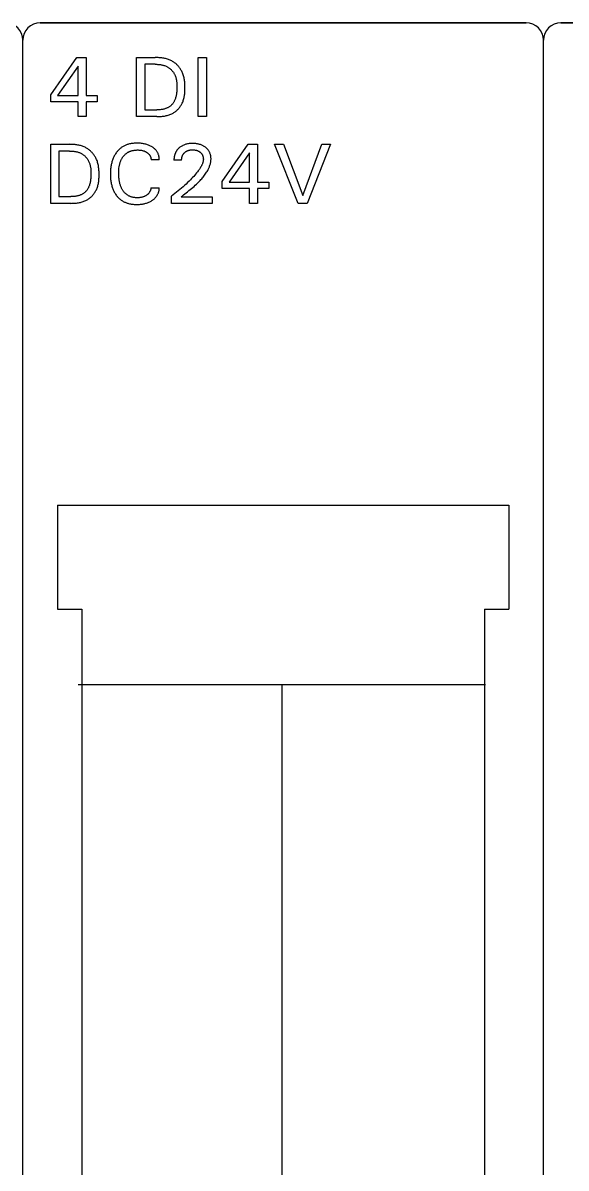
# Model space of a CAD drawing. Extents: x 10 to 952, y 6 to 232.
# Drawn here: x 757.81 to 769.24, y 182.11 to 206.23 of the extents above; entities that cross this region are included whole.
import ezdxf

# ---------------------------------------------------------------- set-up
doc = ezdxf.new("R2010")
doc.units = 0
doc.header["$LTSCALE"] = 5
doc.header["$MEASUREMENT"] = 0
doc.layers.get('0').update_dxf_attribs({"linetype": 'CONTINUOUS'})

msp = doc.modelspace()

# ---------------------------------------------------------------- linework, layer by layer
at = {"color": 7, "linetype": 'Continuous'}
for p, q in [((758.173, 206.229), (768.403, 206.229)), ((768.403, 206.229), (758.173, 206.229)), ((769.134, 206.229), (779.364, 206.229)), ((779.364, 206.229), (769.134, 206.229)), ((757.808, 110.143), (757.808, 205.864)), ((757.808, 145.874), (757.808, 205.864)), ((757.808, 110.143), (757.808, 205.864)), ((757.808, 145.874), (757.808, 205.864)), ((768.768, 110.143), (768.768, 205.864)), ((768.768, 145.874), (768.768, 205.864)), ((768.768, 110.143), (768.768, 205.864)), ((768.768, 145.874), (768.768, 205.864)), ((758.393, 204.717), (758.94, 205.498)), ((758.94, 205.498), (759.137, 205.498)), ((759.137, 205.498), (759.137, 204.703)), ((760.202, 204.256), (760.202, 205.498)), ((760.202, 205.498), (760.595, 205.498)), ((760.615, 205.498), (760.595, 205.498)), ((760.635, 205.498), (760.615, 205.498)), ((760.655, 205.497), (760.635, 205.498)), ((760.675, 205.496), (760.655, 205.497)), ((760.695, 205.494), (760.675, 205.496)), ((760.715, 205.493), (760.695, 205.494)), ((760.734, 205.49), (760.715, 205.493)), ((760.754, 205.487), (760.734, 205.49)), ((761.5, 204.256), (761.5, 205.498)), ((761.5, 205.498), (761.67, 205.498)), ((761.67, 205.498), (761.67, 204.256)), ((758.97, 205.321), (758.538, 204.703)), ((758.97, 204.703), (758.97, 205.321)), ((760.372, 205.358), (760.372, 204.397)), ((760.595, 205.358), (760.372, 205.358)), ((760.595, 205.358), (760.61, 205.357)), ((760.61, 205.357), (760.626, 205.357)), ((760.626, 205.357), (760.641, 205.356)), ((760.641, 205.356), (760.657, 205.355)), ((760.657, 205.355), (760.672, 205.354)), ((760.672, 205.354), (760.687, 205.352)), ((760.687, 205.352), (760.703, 205.35)), ((760.703, 205.35), (760.718, 205.348)), ((760.718, 205.348), (760.733, 205.345)), ((760.733, 205.345), (760.748, 205.342)), ((760.748, 205.342), (760.763, 205.338)), ((760.774, 205.484), (760.754, 205.487)), ((760.763, 205.338), (760.778, 205.334)), ((760.793, 205.48), (760.774, 205.484)), ((760.778, 205.334), (760.792, 205.329)), ((760.792, 205.329), (760.807, 205.324)), ((760.813, 205.476), (760.793, 205.48)), ((760.807, 205.324), (760.821, 205.318)), ((760.832, 205.471), (760.813, 205.476)), ((760.821, 205.318), (760.835, 205.312)), ((760.851, 205.465), (760.832, 205.471)), ((760.835, 205.312), (760.848, 205.305)), ((760.848, 205.305), (760.859, 205.299)), ((760.87, 205.459), (760.851, 205.465)), ((760.859, 205.299), (760.869, 205.292)), ((760.869, 205.292), (760.879, 205.285)), ((760.889, 205.452), (760.87, 205.459)), ((760.879, 205.285), (760.889, 205.278)), ((760.907, 205.445), (760.889, 205.452)), ((760.889, 205.278), (760.899, 205.271)), ((760.899, 205.271), (760.909, 205.263)), ((760.925, 205.436), (760.907, 205.445)), ((760.909, 205.263), (760.918, 205.254)), ((760.918, 205.254), (760.927, 205.246)), ((760.943, 205.427), (760.925, 205.436)), ((760.957, 205.419), (760.943, 205.427)), ((760.971, 205.41), (760.957, 205.419)), ((760.985, 205.401), (760.971, 205.41)), ((760.999, 205.391), (760.985, 205.401)), ((761.012, 205.381), (760.999, 205.391)), ((761.025, 205.371), (761.012, 205.381)), ((761.038, 205.36), (761.025, 205.371)), ((761.051, 205.348), (761.038, 205.36)), ((761.062, 205.336), (761.051, 205.348)), ((761.074, 205.324), (761.062, 205.336)), ((761.085, 205.311), (761.074, 205.324)), ((761.096, 205.298), (761.085, 205.311)), ((761.106, 205.285), (761.096, 205.298)), ((761.116, 205.271), (761.106, 205.285)), ((761.126, 205.257), (761.116, 205.271)), ((761.135, 205.243), (761.126, 205.257)), ((760.927, 205.246), (760.936, 205.237)), ((760.936, 205.237), (760.944, 205.228)), ((760.944, 205.228), (760.952, 205.219)), ((760.952, 205.219), (760.96, 205.209)), ((760.96, 205.209), (760.968, 205.199)), ((760.968, 205.199), (760.975, 205.189)), ((760.975, 205.189), (760.982, 205.179)), ((760.982, 205.179), (760.988, 205.168)), ((760.988, 205.168), (760.994, 205.157)), ((760.994, 205.157), (761, 205.147)), ((761, 205.147), (761.007, 205.132)), ((761.007, 205.132), (761.013, 205.118)), ((761.013, 205.118), (761.019, 205.103)), ((761.019, 205.103), (761.024, 205.088)), ((761.024, 205.088), (761.028, 205.073)), ((761.028, 205.073), (761.032, 205.058)), ((761.032, 205.058), (761.036, 205.042)), ((761.036, 205.042), (761.039, 205.026)), ((761.039, 205.026), (761.042, 205.011)), ((761.042, 205.011), (761.044, 204.995)), ((761.143, 205.229), (761.135, 205.243)), ((761.151, 205.214), (761.143, 205.229)), ((761.16, 205.195), (761.151, 205.214)), ((761.169, 205.176), (761.16, 205.195)), ((761.177, 205.156), (761.169, 205.176)), ((761.184, 205.136), (761.177, 205.156)), ((761.19, 205.116), (761.184, 205.136)), ((761.195, 205.095), (761.19, 205.116)), ((761.2, 205.074), (761.195, 205.095)), ((761.205, 205.054), (761.2, 205.074)), ((761.208, 205.032), (761.205, 205.054)), ((761.211, 205.011), (761.208, 205.032)), ((761.214, 204.99), (761.211, 205.011)), ((761.046, 204.779), (761.043, 204.759)), ((761.044, 204.995), (761.046, 204.979)), ((761.046, 204.979), (761.047, 204.963)), ((761.047, 204.8), (761.046, 204.779)), ((761.047, 204.963), (761.048, 204.947)), ((761.049, 204.82), (761.047, 204.8)), ((761.048, 204.947), (761.049, 204.931)), ((761.049, 204.931), (761.05, 204.915)), ((761.05, 204.841), (761.049, 204.82)), ((761.05, 204.915), (761.05, 204.899)), ((761.05, 204.899), (761.05, 204.883)), ((761.05, 204.883), (761.05, 204.862)), ((761.05, 204.862), (761.05, 204.841)), ((761.216, 204.968), (761.214, 204.99)), ((761.218, 204.946), (761.216, 204.968)), ((761.216, 204.756), (761.218, 204.777)), ((761.219, 204.925), (761.218, 204.946)), ((761.218, 204.777), (761.219, 204.797)), ((761.22, 204.903), (761.219, 204.925)), ((761.219, 204.797), (761.22, 204.818)), ((761.22, 204.881), (761.22, 204.903)), ((761.22, 204.859), (761.22, 204.881)), ((761.22, 204.839), (761.22, 204.859)), ((761.22, 204.818), (761.22, 204.839)), ((758.393, 204.567), (758.393, 204.717)), ((758.97, 204.567), (758.393, 204.567)), ((758.538, 204.703), (758.97, 204.703)), ((758.97, 204.256), (758.97, 204.567)), ((759.137, 204.703), (759.372, 204.703)), ((759.137, 204.567), (759.137, 204.256)), ((759.372, 204.567), (759.137, 204.567)), ((759.372, 204.703), (759.372, 204.567)), ((760.961, 204.529), (760.954, 204.52)), ((760.969, 204.54), (760.961, 204.529)), ((760.976, 204.55), (760.969, 204.54)), ((760.983, 204.561), (760.976, 204.55)), ((760.989, 204.573), (760.983, 204.561)), ((760.995, 204.584), (760.989, 204.573)), ((761.001, 204.596), (760.995, 204.584)), ((761.006, 204.608), (761.001, 204.596)), ((761.011, 204.62), (761.006, 204.608)), ((761.017, 204.636), (761.011, 204.62)), ((761.022, 204.653), (761.017, 204.636)), ((761.027, 204.67), (761.022, 204.653)), ((761.031, 204.687), (761.027, 204.67)), ((761.035, 204.704), (761.031, 204.687)), ((761.038, 204.721), (761.035, 204.704)), ((761.041, 204.738), (761.038, 204.721)), ((761.043, 204.759), (761.041, 204.738)), ((761.155, 204.524), (761.163, 204.542)), ((761.163, 204.542), (761.172, 204.561)), ((761.172, 204.561), (761.179, 204.579)), ((761.179, 204.579), (761.185, 204.598)), ((761.185, 204.598), (761.191, 204.617)), ((761.191, 204.617), (761.197, 204.637)), ((761.197, 204.637), (761.201, 204.656)), ((761.201, 204.656), (761.205, 204.676)), ((761.205, 204.676), (761.209, 204.696)), ((761.209, 204.696), (761.212, 204.716)), ((761.212, 204.716), (761.214, 204.736)), ((761.214, 204.736), (761.216, 204.756)), ((760.372, 204.397), (760.63, 204.397)), ((760.647, 204.397), (760.63, 204.397)), ((760.665, 204.398), (760.647, 204.397)), ((760.682, 204.399), (760.665, 204.398)), ((760.7, 204.4), (760.682, 204.399)), ((760.717, 204.402), (760.7, 204.4)), ((760.735, 204.405), (760.717, 204.402)), ((760.752, 204.408), (760.735, 204.405)), ((760.769, 204.412), (760.752, 204.408)), ((760.782, 204.415), (760.769, 204.412)), ((760.795, 204.419), (760.782, 204.415)), ((760.807, 204.423), (760.795, 204.419)), ((760.82, 204.427), (760.807, 204.423)), ((760.832, 204.432), (760.82, 204.427)), ((760.844, 204.437), (760.832, 204.432)), ((760.856, 204.443), (760.844, 204.437)), ((760.846, 204.28), (760.866, 204.286)), ((760.868, 204.449), (760.856, 204.443)), ((760.866, 204.286), (760.885, 204.292)), ((760.88, 204.456), (760.868, 204.449)), ((760.89, 204.462), (760.88, 204.456)), ((760.885, 204.292), (760.903, 204.299)), ((760.9, 204.469), (760.89, 204.462)), ((760.91, 204.477), (760.9, 204.469)), ((760.903, 204.299), (760.922, 204.306)), ((760.919, 204.485), (760.91, 204.477)), ((760.928, 204.493), (760.919, 204.485)), ((760.922, 204.306), (760.94, 204.314)), ((760.937, 204.501), (760.928, 204.493)), ((760.946, 204.51), (760.937, 204.501)), ((760.94, 204.314), (760.957, 204.323)), ((760.954, 204.52), (760.946, 204.51)), ((760.957, 204.323), (760.972, 204.331)), ((760.972, 204.331), (760.986, 204.34)), ((760.986, 204.34), (761, 204.349)), ((761, 204.349), (761.014, 204.359)), ((761.014, 204.359), (761.027, 204.37)), ((761.027, 204.37), (761.04, 204.38)), ((761.04, 204.38), (761.053, 204.392)), ((761.053, 204.392), (761.065, 204.403)), ((761.065, 204.403), (761.077, 204.415)), ((761.077, 204.415), (761.088, 204.428)), ((761.088, 204.428), (761.099, 204.441)), ((761.099, 204.441), (761.11, 204.454)), ((761.11, 204.454), (761.12, 204.467)), ((761.12, 204.467), (761.129, 204.481)), ((761.129, 204.481), (761.138, 204.495)), ((761.138, 204.495), (761.147, 204.51)), ((761.147, 204.51), (761.155, 204.524)), ((759.137, 204.256), (758.97, 204.256)), ((760.629, 204.256), (760.202, 204.256)), ((760.629, 204.256), (760.648, 204.256)), ((760.648, 204.256), (760.668, 204.257)), ((760.668, 204.257), (760.688, 204.258)), ((760.688, 204.258), (760.708, 204.259)), ((760.708, 204.259), (760.728, 204.26)), ((760.728, 204.26), (760.748, 204.262)), ((760.748, 204.262), (760.768, 204.265)), ((760.768, 204.265), (760.788, 204.268)), ((760.788, 204.268), (760.808, 204.272)), ((760.808, 204.272), (760.827, 204.276)), ((760.827, 204.276), (760.846, 204.28)), ((761.67, 204.256), (761.5, 204.256)), ((758.393, 202.429), (758.393, 203.672)), ((758.393, 203.672), (758.786, 203.672)), ((758.806, 203.671), (758.786, 203.672)), ((758.826, 203.671), (758.806, 203.671)), ((758.846, 203.67), (758.826, 203.671)), ((758.866, 203.669), (758.846, 203.67)), ((758.885, 203.668), (758.866, 203.669)), ((758.905, 203.666), (758.885, 203.668)), ((758.925, 203.663), (758.905, 203.666)), ((758.945, 203.661), (758.925, 203.663)), ((758.965, 203.657), (758.945, 203.661)), ((758.984, 203.653), (758.965, 203.657)), ((759.004, 203.649), (758.984, 203.653)), ((759.023, 203.644), (759.004, 203.649)), ((759.042, 203.639), (759.023, 203.644)), ((759.061, 203.632), (759.042, 203.639)), ((759.079, 203.625), (759.061, 203.632)), ((759.098, 203.618), (759.079, 203.625)), ((759.116, 203.61), (759.098, 203.618)), ((759.133, 203.601), (759.116, 203.61)), ((759.148, 203.592), (759.133, 203.601)), ((759.162, 203.584), (759.148, 203.592)), ((759.176, 203.574), (759.162, 203.584)), ((759.19, 203.565), (759.176, 203.574)), ((759.203, 203.555), (759.19, 203.565)), ((759.832, 203.562), (759.821, 203.551)), ((759.843, 203.573), (759.832, 203.562)), ((759.855, 203.583), (759.843, 203.573)), ((759.867, 203.593), (759.855, 203.583)), ((759.879, 203.602), (759.867, 203.593)), ((759.892, 203.611), (759.879, 203.602)), ((759.905, 203.619), (759.892, 203.611)), ((759.918, 203.627), (759.905, 203.619)), ((759.932, 203.635), (759.918, 203.627)), ((759.946, 203.642), (759.932, 203.635)), ((759.96, 203.649), (759.946, 203.642)), ((759.974, 203.655), (759.96, 203.649)), ((759.989, 203.661), (759.974, 203.655)), ((760.004, 203.666), (759.989, 203.661)), ((760.019, 203.671), (760.004, 203.666)), ((760.034, 203.675), (760.019, 203.671)), ((760.052, 203.68), (760.034, 203.675)), ((760.071, 203.684), (760.052, 203.68)), ((760.09, 203.687), (760.071, 203.684)), ((760.109, 203.69), (760.09, 203.687)), ((760.128, 203.692), (760.109, 203.69)), ((760.147, 203.694), (760.128, 203.692)), ((760.167, 203.695), (760.147, 203.694)), ((760.186, 203.696), (760.167, 203.695)), ((760.205, 203.696), (760.186, 203.696)), ((760.226, 203.696), (760.205, 203.696)), ((760.246, 203.695), (760.226, 203.696)), ((760.266, 203.694), (760.246, 203.695)), ((760.287, 203.693), (760.266, 203.694)), ((760.307, 203.69), (760.287, 203.693)), ((760.327, 203.688), (760.307, 203.69)), ((760.345, 203.685), (760.327, 203.688)), ((760.363, 203.681), (760.345, 203.685)), ((760.381, 203.677), (760.363, 203.681)), ((760.399, 203.672), (760.381, 203.677)), ((760.417, 203.667), (760.399, 203.672)), ((760.434, 203.661), (760.417, 203.667)), ((760.45, 203.656), (760.434, 203.661)), ((760.466, 203.649), (760.45, 203.656)), ((760.482, 203.642), (760.466, 203.649)), ((760.497, 203.635), (760.482, 203.642)), ((760.512, 203.627), (760.497, 203.635)), ((760.527, 203.618), (760.512, 203.627)), ((760.538, 203.61), (760.527, 203.618)), ((760.55, 203.602), (760.538, 203.61)), ((760.561, 203.594), (760.55, 203.602)), ((760.572, 203.585), (760.561, 203.594)), ((760.583, 203.576), (760.572, 203.585)), ((760.593, 203.566), (760.583, 203.576)), ((760.603, 203.556), (760.593, 203.566)), ((761.063, 203.562), (761.059, 203.558)), ((761.067, 203.567), (761.063, 203.562)), ((761.07, 203.571), (761.067, 203.567)), ((761.075, 203.576), (761.07, 203.571)), ((761.079, 203.58), (761.075, 203.576)), ((761.083, 203.584), (761.079, 203.58)), ((761.087, 203.588), (761.083, 203.584)), ((761.092, 203.592), (761.087, 203.588)), ((761.096, 203.596), (761.092, 203.592)), ((761.101, 203.6), (761.096, 203.596)), ((761.113, 203.61), (761.101, 203.6)), ((761.125, 203.619), (761.113, 203.61)), ((761.138, 203.628), (761.125, 203.619)), ((761.151, 203.636), (761.138, 203.628)), ((761.165, 203.643), (761.151, 203.636)), ((761.178, 203.65), (761.165, 203.643)), ((761.193, 203.657), (761.178, 203.65)), ((761.208, 203.663), (761.193, 203.657)), ((761.224, 203.668), (761.208, 203.663)), ((761.239, 203.673), (761.224, 203.668)), ((761.255, 203.677), (761.239, 203.673)), ((761.271, 203.68), (761.255, 203.677)), ((761.288, 203.683), (761.271, 203.68)), ((761.306, 203.686), (761.288, 203.683)), ((761.324, 203.688), (761.306, 203.686)), ((761.342, 203.689), (761.324, 203.688)), ((761.36, 203.69), (761.342, 203.689)), ((761.378, 203.69), (761.36, 203.69)), ((761.395, 203.69), (761.378, 203.69)), ((761.413, 203.689), (761.395, 203.69)), ((761.43, 203.688), (761.413, 203.689)), ((761.448, 203.686), (761.43, 203.688)), ((761.465, 203.684), (761.448, 203.686)), ((761.482, 203.681), (761.465, 203.684)), ((761.498, 203.678), (761.482, 203.681)), ((761.513, 203.675), (761.498, 203.678)), ((761.529, 203.671), (761.513, 203.675)), ((761.544, 203.666), (761.529, 203.671)), ((761.558, 203.661), (761.544, 203.666)), ((761.573, 203.655), (761.558, 203.661)), ((761.587, 203.649), (761.573, 203.655)), ((761.6, 203.642), (761.587, 203.649)), ((761.613, 203.635), (761.6, 203.642)), ((761.626, 203.628), (761.613, 203.635)), ((761.638, 203.62), (761.626, 203.628)), ((761.65, 203.611), (761.638, 203.62)), ((761.661, 203.603), (761.65, 203.611)), ((761.671, 203.594), (761.661, 203.603)), ((761.681, 203.585), (761.671, 203.594)), ((761.69, 203.575), (761.681, 203.585)), ((761.699, 203.565), (761.69, 203.575)), ((761.708, 203.555), (761.699, 203.565)), ((762.003, 202.89), (762.551, 203.672)), ((762.551, 203.672), (762.747, 203.672)), ((762.747, 203.672), (762.747, 202.876)), ((763.6, 202.429), (763.107, 203.672)), ((763.107, 203.672), (763.291, 203.672)), ((763.291, 203.672), (763.698, 202.592)), ((763.698, 202.592), (764.099, 203.672)), ((764.283, 203.672), (763.79, 202.429)), ((764.099, 203.672), (764.283, 203.672)), ((758.563, 203.531), (758.563, 202.57)), ((758.786, 203.531), (758.563, 203.531)), ((758.786, 203.531), (758.801, 203.531)), ((758.801, 203.531), (758.817, 203.53)), ((758.817, 203.53), (758.832, 203.53)), ((758.832, 203.53), (758.847, 203.529)), ((758.847, 203.529), (758.863, 203.527)), ((758.863, 203.527), (758.878, 203.526)), ((758.878, 203.526), (758.893, 203.524)), ((758.893, 203.524), (758.909, 203.521)), ((758.909, 203.521), (758.924, 203.519)), ((758.924, 203.519), (758.939, 203.515)), ((758.939, 203.515), (758.954, 203.512)), ((758.954, 203.512), (758.969, 203.507)), ((758.969, 203.507), (758.983, 203.503)), ((758.983, 203.503), (758.997, 203.497)), ((758.997, 203.497), (759.012, 203.491)), ((759.012, 203.491), (759.025, 203.485)), ((759.025, 203.485), (759.039, 203.478)), ((759.039, 203.478), (759.05, 203.472)), ((759.05, 203.472), (759.06, 203.465)), ((759.06, 203.465), (759.07, 203.459)), ((759.07, 203.459), (759.08, 203.451)), ((759.08, 203.451), (759.09, 203.444)), ((759.09, 203.444), (759.1, 203.436)), ((759.1, 203.436), (759.109, 203.428)), ((759.109, 203.428), (759.118, 203.419)), ((759.118, 203.419), (759.127, 203.41)), ((759.127, 203.41), (759.135, 203.401)), ((759.135, 203.401), (759.143, 203.392)), ((759.143, 203.392), (759.151, 203.382)), ((759.151, 203.382), (759.158, 203.372)), ((759.158, 203.372), (759.166, 203.362)), ((759.166, 203.362), (759.172, 203.352)), ((759.172, 203.352), (759.179, 203.341)), ((759.179, 203.341), (759.185, 203.331)), ((759.185, 203.331), (759.191, 203.32)), ((759.191, 203.32), (759.198, 203.306)), ((759.216, 203.544), (759.203, 203.555)), ((759.229, 203.533), (759.216, 203.544)), ((759.241, 203.521), (759.229, 203.533)), ((759.253, 203.509), (759.241, 203.521)), ((759.265, 203.497), (759.253, 203.509)), ((759.276, 203.485), (759.265, 203.497)), ((759.287, 203.472), (759.276, 203.485)), ((759.297, 203.458), (759.287, 203.472)), ((759.307, 203.445), (759.297, 203.458)), ((759.316, 203.431), (759.307, 203.445)), ((759.325, 203.417), (759.316, 203.431)), ((759.334, 203.402), (759.325, 203.417)), ((759.342, 203.388), (759.334, 203.402)), ((759.351, 203.368), (759.342, 203.388)), ((759.36, 203.349), (759.351, 203.368)), ((759.368, 203.329), (759.36, 203.349)), ((759.375, 203.309), (759.368, 203.329)), ((759.687, 203.321), (759.682, 203.302)), ((759.694, 203.34), (759.687, 203.321)), ((759.7, 203.359), (759.694, 203.34)), ((759.708, 203.377), (759.7, 203.359)), ((759.715, 203.394), (759.708, 203.377)), ((759.723, 203.411), (759.715, 203.394)), ((759.731, 203.427), (759.723, 203.411)), ((759.74, 203.443), (759.731, 203.427)), ((759.749, 203.459), (759.74, 203.443)), ((759.759, 203.474), (759.749, 203.459)), ((759.769, 203.49), (759.759, 203.474)), ((759.78, 203.504), (759.769, 203.49)), ((759.79, 203.517), (759.78, 203.504)), ((759.8, 203.528), (759.79, 203.517)), ((759.81, 203.54), (759.8, 203.528)), ((759.821, 203.551), (759.81, 203.54)), ((759.864, 203.312), (759.868, 203.323)), ((759.868, 203.323), (759.873, 203.334)), ((759.873, 203.334), (759.878, 203.345)), ((759.878, 203.345), (759.883, 203.356)), ((759.883, 203.356), (759.889, 203.366)), ((759.889, 203.366), (759.895, 203.377)), ((759.895, 203.377), (759.901, 203.387)), ((759.901, 203.387), (759.907, 203.397)), ((759.907, 203.397), (759.914, 203.407)), ((759.914, 203.407), (759.92, 203.415)), ((759.92, 203.415), (759.926, 203.423)), ((759.926, 203.423), (759.933, 203.431)), ((759.933, 203.431), (759.94, 203.439)), ((759.94, 203.439), (759.947, 203.447)), ((759.947, 203.447), (759.954, 203.454)), ((759.954, 203.454), (759.962, 203.462)), ((759.962, 203.462), (759.969, 203.469)), ((759.969, 203.469), (759.977, 203.475)), ((759.977, 203.475), (759.986, 203.482)), ((759.986, 203.482), (759.994, 203.488)), ((759.994, 203.488), (760.003, 203.494)), ((760.003, 203.494), (760.011, 203.499)), ((760.011, 203.499), (760.02, 203.505)), ((760.02, 203.505), (760.029, 203.51)), ((760.029, 203.51), (760.039, 203.514)), ((760.039, 203.514), (760.048, 203.519)), ((760.048, 203.519), (760.058, 203.523)), ((760.058, 203.523), (760.067, 203.527)), ((760.067, 203.527), (760.077, 203.53)), ((760.077, 203.53), (760.087, 203.534)), ((760.087, 203.534), (760.097, 203.537)), ((760.097, 203.537), (760.109, 203.54)), ((760.109, 203.54), (760.122, 203.543)), ((760.122, 203.543), (760.134, 203.545)), ((760.134, 203.545), (760.147, 203.547)), ((760.147, 203.547), (760.159, 203.549)), ((760.159, 203.549), (760.172, 203.55)), ((760.172, 203.55), (760.185, 203.552)), ((760.185, 203.552), (760.197, 203.552)), ((760.197, 203.552), (760.21, 203.553)), ((760.21, 203.553), (760.223, 203.553)), ((760.223, 203.553), (760.237, 203.553)), ((760.237, 203.553), (760.252, 203.552)), ((760.252, 203.552), (760.266, 203.551)), ((760.266, 203.551), (760.28, 203.549)), ((760.28, 203.549), (760.294, 203.547)), ((760.294, 203.547), (760.305, 203.546)), ((760.305, 203.546), (760.316, 203.544)), ((760.316, 203.544), (760.327, 203.541)), ((760.327, 203.541), (760.337, 203.538)), ((760.337, 203.538), (760.348, 203.535)), ((760.348, 203.535), (760.358, 203.532)), ((760.358, 203.532), (760.367, 203.528)), ((760.367, 203.528), (760.377, 203.524)), ((760.377, 203.524), (760.386, 203.52)), ((760.386, 203.52), (760.395, 203.515)), ((760.395, 203.515), (760.404, 203.51)), ((760.404, 203.51), (760.413, 203.505)), ((760.413, 203.505), (760.42, 203.501)), ((760.42, 203.501), (760.427, 203.496)), ((760.427, 203.496), (760.434, 203.491)), ((760.434, 203.491), (760.44, 203.486)), ((760.44, 203.486), (760.447, 203.48)), ((760.447, 203.48), (760.453, 203.474)), ((760.453, 203.474), (760.459, 203.468)), ((760.459, 203.468), (760.464, 203.462)), ((760.464, 203.462), (760.469, 203.456)), ((760.469, 203.456), (760.474, 203.45)), ((760.474, 203.45), (760.478, 203.443)), ((760.478, 203.443), (760.482, 203.436)), ((760.482, 203.436), (760.486, 203.429)), ((760.486, 203.429), (760.489, 203.422)), ((760.489, 203.422), (760.492, 203.415)), ((760.492, 203.415), (760.495, 203.408)), ((760.495, 203.408), (760.498, 203.401)), ((760.498, 203.401), (760.5, 203.394)), ((760.5, 203.394), (760.501, 203.386)), ((760.501, 203.386), (760.503, 203.379)), ((760.503, 203.379), (760.504, 203.372)), ((760.504, 203.372), (760.505, 203.365)), ((760.505, 203.365), (760.505, 203.357)), ((760.505, 203.357), (760.506, 203.35)), ((760.506, 203.35), (760.505, 203.342)), ((760.68, 203.342), (760.505, 203.342)), ((760.612, 203.545), (760.603, 203.556)), ((760.62, 203.535), (760.612, 203.545)), ((760.627, 203.524), (760.62, 203.535)), ((760.635, 203.513), (760.627, 203.524)), ((760.641, 203.502), (760.635, 203.513)), ((760.647, 203.49), (760.641, 203.502)), ((760.653, 203.478), (760.647, 203.49)), ((760.658, 203.466), (760.653, 203.478)), ((760.663, 203.454), (760.658, 203.466)), ((760.667, 203.442), (760.663, 203.454)), ((760.67, 203.429), (760.667, 203.442)), ((760.673, 203.417), (760.67, 203.429)), ((760.675, 203.405), (760.673, 203.417)), ((760.677, 203.392), (760.675, 203.405)), ((760.679, 203.38), (760.677, 203.392)), ((760.68, 203.367), (760.679, 203.38)), ((760.68, 203.355), (760.68, 203.367)), ((760.68, 203.342), (760.68, 203.355)), ((760.989, 203.371), (760.988, 203.364)), ((760.988, 203.364), (760.988, 203.357)), ((760.988, 203.357), (760.988, 203.35)), ((760.988, 203.35), (760.988, 203.343)), ((760.988, 203.343), (760.988, 203.336)), ((761.149, 203.336), (760.988, 203.336)), ((760.989, 203.378), (760.989, 203.371)), ((760.991, 203.392), (760.99, 203.385)), ((760.99, 203.385), (760.989, 203.378)), ((760.992, 203.399), (760.991, 203.392)), ((760.993, 203.406), (760.992, 203.399)), ((760.994, 203.413), (760.993, 203.406)), ((760.996, 203.42), (760.994, 203.413)), ((760.997, 203.427), (760.996, 203.42)), ((760.999, 203.434), (760.997, 203.427)), ((761, 203.441), (760.999, 203.434)), ((761.002, 203.447), (761, 203.441)), ((761.004, 203.453), (761.002, 203.447)), ((761.006, 203.459), (761.004, 203.453)), ((761.008, 203.465), (761.006, 203.459)), ((761.01, 203.471), (761.008, 203.465)), ((761.012, 203.477), (761.01, 203.471)), ((761.015, 203.483), (761.012, 203.477)), ((761.017, 203.489), (761.015, 203.483)), ((761.02, 203.495), (761.017, 203.489)), ((761.023, 203.501), (761.02, 203.495)), ((761.025, 203.506), (761.023, 203.501)), ((761.028, 203.512), (761.025, 203.506)), ((761.031, 203.518), (761.028, 203.512)), ((761.035, 203.523), (761.031, 203.518)), ((761.038, 203.529), (761.035, 203.523)), ((761.041, 203.534), (761.038, 203.529)), ((761.045, 203.539), (761.041, 203.534)), ((761.048, 203.544), (761.045, 203.539)), ((761.051, 203.548), (761.048, 203.544)), ((761.055, 203.553), (761.051, 203.548)), ((761.059, 203.558), (761.055, 203.553)), ((761.149, 203.352), (761.15, 203.36)), ((761.149, 203.344), (761.149, 203.352)), ((761.149, 203.336), (761.149, 203.344)), ((761.15, 203.36), (761.151, 203.368)), ((761.151, 203.368), (761.152, 203.376)), ((761.152, 203.376), (761.153, 203.384)), ((761.153, 203.384), (761.154, 203.392)), ((761.154, 203.392), (761.156, 203.399)), ((761.156, 203.399), (761.158, 203.406)), ((761.158, 203.406), (761.159, 203.412)), ((761.159, 203.412), (761.161, 203.418)), ((761.161, 203.418), (761.163, 203.424)), ((761.163, 203.424), (761.166, 203.43)), ((761.166, 203.43), (761.168, 203.436)), ((761.168, 203.436), (761.171, 203.442)), ((761.171, 203.442), (761.174, 203.448)), ((761.174, 203.448), (761.177, 203.453)), ((761.177, 203.453), (761.18, 203.459)), ((761.18, 203.459), (761.184, 203.464)), ((761.184, 203.464), (761.187, 203.469)), ((761.187, 203.469), (761.191, 203.474)), ((761.191, 203.474), (761.195, 203.479)), ((761.195, 203.479), (761.199, 203.484)), ((761.199, 203.484), (761.203, 203.488)), ((761.203, 203.488), (761.207, 203.493)), ((761.207, 203.493), (761.212, 203.497)), ((761.212, 203.497), (761.217, 203.502)), ((761.217, 203.502), (761.223, 203.507)), ((761.223, 203.507), (761.228, 203.511)), ((761.228, 203.511), (761.234, 203.515)), ((761.234, 203.515), (761.24, 203.519)), ((761.24, 203.519), (761.246, 203.523)), ((761.246, 203.523), (761.252, 203.527)), ((761.252, 203.527), (761.258, 203.53)), ((761.258, 203.53), (761.265, 203.533)), ((761.265, 203.533), (761.272, 203.536)), ((761.272, 203.536), (761.278, 203.539)), ((761.278, 203.539), (761.285, 203.542)), ((761.285, 203.542), (761.292, 203.544)), ((761.292, 203.544), (761.299, 203.546)), ((761.299, 203.546), (761.307, 203.548)), ((761.307, 203.548), (761.314, 203.55)), ((761.314, 203.55), (761.322, 203.551)), ((761.322, 203.551), (761.33, 203.553)), ((761.33, 203.553), (761.338, 203.554)), ((761.338, 203.554), (761.346, 203.555)), ((761.346, 203.555), (761.354, 203.555)), ((761.354, 203.555), (761.362, 203.556)), ((761.362, 203.556), (761.37, 203.556)), ((761.37, 203.556), (761.378, 203.556)), ((761.378, 203.556), (761.387, 203.556)), ((761.387, 203.556), (761.396, 203.556)), ((761.396, 203.556), (761.405, 203.555)), ((761.405, 203.555), (761.414, 203.555)), ((761.414, 203.555), (761.423, 203.554)), ((761.423, 203.554), (761.432, 203.552)), ((761.432, 203.552), (761.44, 203.551)), ((761.44, 203.551), (761.447, 203.549)), ((761.447, 203.549), (761.454, 203.548)), ((761.454, 203.548), (761.461, 203.546)), ((761.461, 203.546), (761.468, 203.544)), ((761.468, 203.544), (761.475, 203.542)), ((761.475, 203.542), (761.481, 203.539)), ((761.481, 203.539), (761.488, 203.537)), ((761.488, 203.537), (761.494, 203.534)), ((761.494, 203.534), (761.501, 203.531)), ((761.501, 203.531), (761.506, 203.528)), ((761.506, 203.528), (761.512, 203.525)), ((761.512, 203.525), (761.518, 203.522)), ((761.518, 203.522), (761.524, 203.518)), ((761.524, 203.518), (761.529, 203.514)), ((761.529, 203.514), (761.535, 203.51)), ((761.535, 203.51), (761.54, 203.506)), ((761.54, 203.506), (761.545, 203.502)), ((761.545, 203.502), (761.549, 203.498)), ((761.549, 203.498), (761.554, 203.494)), ((761.554, 203.494), (761.558, 203.489)), ((761.558, 203.489), (761.562, 203.485)), ((761.562, 203.485), (761.566, 203.48)), ((761.566, 203.48), (761.57, 203.475)), ((761.57, 203.475), (761.574, 203.47)), ((761.574, 203.47), (761.577, 203.465)), ((761.577, 203.465), (761.58, 203.46)), ((761.58, 203.46), (761.583, 203.455)), ((761.583, 203.455), (761.586, 203.449)), ((761.586, 203.449), (761.589, 203.444)), ((761.589, 203.444), (761.591, 203.438)), ((761.591, 203.438), (761.594, 203.432)), ((761.594, 203.432), (761.596, 203.426)), ((761.596, 203.426), (761.598, 203.421)), ((761.598, 203.421), (761.599, 203.415)), ((761.599, 203.415), (761.601, 203.408)), ((761.601, 203.408), (761.603, 203.401)), ((761.603, 203.401), (761.604, 203.395)), ((761.605, 203.33), (761.603, 203.318)), ((761.604, 203.395), (761.605, 203.388)), ((761.605, 203.388), (761.606, 203.381)), ((761.606, 203.342), (761.605, 203.33)), ((761.606, 203.381), (761.606, 203.374)), ((761.606, 203.374), (761.607, 203.367)), ((761.607, 203.354), (761.606, 203.342)), ((761.607, 203.367), (761.607, 203.361)), ((761.607, 203.361), (761.607, 203.354)), ((761.715, 203.544), (761.708, 203.555)), ((761.723, 203.533), (761.715, 203.544)), ((761.729, 203.522), (761.723, 203.533)), ((761.736, 203.51), (761.729, 203.522)), ((761.741, 203.498), (761.736, 203.51)), ((761.746, 203.486), (761.741, 203.498)), ((761.751, 203.473), (761.746, 203.486)), ((761.755, 203.461), (761.751, 203.473)), ((761.759, 203.447), (761.755, 203.461)), ((761.762, 203.433), (761.759, 203.447)), ((761.764, 203.418), (761.762, 203.433)), ((761.766, 203.404), (761.764, 203.418)), ((761.764, 203.312), (761.766, 203.328)), ((761.767, 203.39), (761.766, 203.404)), ((761.766, 203.328), (761.767, 203.344)), ((761.768, 203.375), (761.767, 203.39)), ((761.767, 203.344), (761.768, 203.361)), ((761.768, 203.361), (761.768, 203.375)), ((762.58, 203.495), (762.148, 202.876)), ((762.58, 202.876), (762.58, 203.495)), ((759.198, 203.306), (759.204, 203.291)), ((759.204, 203.291), (759.209, 203.276)), ((759.209, 203.276), (759.215, 203.261)), ((759.215, 203.261), (759.219, 203.246)), ((759.219, 203.246), (759.223, 203.231)), ((759.223, 203.231), (759.227, 203.215)), ((759.227, 203.215), (759.23, 203.2)), ((759.23, 203.2), (759.232, 203.184)), ((759.232, 203.184), (759.235, 203.168)), ((759.235, 203.168), (759.237, 203.152)), ((759.237, 203.152), (759.238, 203.136)), ((759.238, 203.136), (759.239, 203.12)), ((759.239, 203.12), (759.24, 203.104)), ((759.24, 203.104), (759.241, 203.088)), ((759.241, 203.088), (759.241, 203.072)), ((759.381, 203.289), (759.375, 203.309)), ((759.386, 203.268), (759.381, 203.289)), ((759.391, 203.248), (759.386, 203.268)), ((759.396, 203.227), (759.391, 203.248)), ((759.399, 203.206), (759.396, 203.227)), ((759.402, 203.184), (759.399, 203.206)), ((759.405, 203.163), (759.402, 203.184)), ((759.407, 203.141), (759.405, 203.163)), ((759.409, 203.12), (759.407, 203.141)), ((759.41, 203.098), (759.409, 203.12)), ((759.411, 203.076), (759.41, 203.098)), ((759.651, 203.09), (759.65, 203.067)), ((759.652, 203.112), (759.651, 203.09)), ((759.653, 203.135), (759.652, 203.112)), ((759.655, 203.157), (759.653, 203.135)), ((759.658, 203.18), (759.655, 203.157)), ((759.661, 203.202), (759.658, 203.18)), ((759.664, 203.224), (759.661, 203.202)), ((759.668, 203.244), (759.664, 203.224)), ((759.672, 203.263), (759.668, 203.244)), ((759.677, 203.283), (759.672, 203.263)), ((759.682, 203.302), (759.677, 203.283)), ((759.824, 203.086), (759.825, 203.108)), ((759.824, 203.065), (759.824, 203.086)), ((759.825, 203.108), (759.826, 203.129)), ((759.826, 203.129), (759.828, 203.151)), ((759.828, 203.151), (759.83, 203.172)), ((759.83, 203.172), (759.834, 203.198)), ((759.834, 203.198), (759.837, 203.213)), ((759.837, 203.213), (759.839, 203.227)), ((759.839, 203.227), (759.843, 203.242)), ((759.843, 203.242), (759.846, 203.256)), ((759.846, 203.256), (759.85, 203.27)), ((759.85, 203.27), (759.854, 203.285)), ((759.854, 203.285), (759.859, 203.299)), ((759.859, 203.299), (759.864, 203.312)), ((761.486, 203.096), (761.466, 203.071)), ((761.498, 203.111), (761.486, 203.096)), ((761.509, 203.126), (761.498, 203.111)), ((761.52, 203.141), (761.509, 203.126)), ((761.53, 203.157), (761.52, 203.141)), ((761.541, 203.172), (761.53, 203.157)), ((761.55, 203.189), (761.541, 203.172)), ((761.56, 203.205), (761.55, 203.189)), ((761.568, 203.222), (761.56, 203.205)), ((761.577, 203.239), (761.568, 203.222)), ((761.582, 203.25), (761.577, 203.239)), ((761.586, 203.261), (761.582, 203.25)), ((761.59, 203.272), (761.586, 203.261)), ((761.594, 203.283), (761.59, 203.272)), ((761.598, 203.295), (761.594, 203.283)), ((761.601, 203.307), (761.598, 203.295)), ((761.603, 203.318), (761.601, 203.307)), ((761.661, 203.061), (761.674, 203.082)), ((761.674, 203.082), (761.686, 203.102)), ((761.686, 203.102), (761.698, 203.124)), ((761.698, 203.124), (761.706, 203.139)), ((761.706, 203.139), (761.713, 203.154)), ((761.713, 203.154), (761.72, 203.169)), ((761.72, 203.169), (761.727, 203.184)), ((761.727, 203.184), (761.733, 203.2)), ((761.733, 203.2), (761.739, 203.215)), ((761.739, 203.215), (761.745, 203.231)), ((761.745, 203.231), (761.75, 203.247)), ((761.75, 203.247), (761.754, 203.263)), ((761.754, 203.263), (761.758, 203.279)), ((761.758, 203.279), (761.761, 203.295)), ((761.761, 203.295), (761.764, 203.312)), ((759.218, 202.843), (759.213, 202.826)), ((759.222, 202.86), (759.218, 202.843)), ((759.225, 202.877), (759.222, 202.86)), ((759.229, 202.894), (759.225, 202.877)), ((759.231, 202.911), (759.229, 202.894)), ((759.234, 202.932), (759.231, 202.911)), ((759.237, 202.952), (759.234, 202.932)), ((759.238, 202.973), (759.237, 202.952)), ((759.24, 202.994), (759.238, 202.973)), ((759.241, 203.014), (759.24, 202.994)), ((759.241, 203.072), (759.241, 203.056)), ((759.241, 203.056), (759.241, 203.035)), ((759.241, 203.035), (759.241, 203.014)), ((759.392, 202.829), (759.396, 202.849)), ((759.396, 202.849), (759.4, 202.869)), ((759.4, 202.869), (759.403, 202.889)), ((759.403, 202.889), (759.405, 202.909)), ((759.405, 202.909), (759.407, 202.93)), ((759.407, 202.93), (759.409, 202.95)), ((759.409, 202.95), (759.41, 202.971)), ((759.41, 202.971), (759.411, 202.991)), ((759.411, 203.054), (759.411, 203.076)), ((759.411, 203.032), (759.411, 203.054)), ((759.411, 203.012), (759.411, 203.032)), ((759.411, 202.991), (759.411, 203.012)), ((759.65, 203.067), (759.65, 203.045)), ((759.65, 203.045), (759.65, 203.022)), ((759.65, 203.022), (759.651, 203)), ((759.651, 203), (759.652, 202.978)), ((759.652, 202.978), (759.653, 202.955)), ((759.653, 202.955), (759.655, 202.933)), ((759.655, 202.933), (759.658, 202.911)), ((759.658, 202.911), (759.661, 202.889)), ((759.661, 202.889), (759.664, 202.867)), ((759.664, 202.867), (759.668, 202.847)), ((759.668, 202.847), (759.672, 202.828)), ((759.824, 203.045), (759.824, 203.065)), ((759.825, 203.026), (759.824, 203.045)), ((759.826, 203.006), (759.825, 203.026)), ((759.827, 202.986), (759.826, 203.006)), ((759.829, 202.967), (759.827, 202.986)), ((759.831, 202.947), (759.829, 202.967)), ((759.833, 202.927), (759.831, 202.947)), ((759.836, 202.91), (759.833, 202.927)), ((759.839, 202.893), (759.836, 202.91)), ((759.842, 202.876), (759.839, 202.893)), ((759.846, 202.859), (759.842, 202.876)), ((759.851, 202.842), (759.846, 202.859)), ((759.856, 202.826), (759.851, 202.842)), ((761.244, 202.836), (761.212, 202.807)), ((761.275, 202.866), (761.244, 202.836)), ((761.305, 202.896), (761.275, 202.866)), ((761.336, 202.926), (761.305, 202.896)), ((761.358, 202.949), (761.336, 202.926)), ((761.381, 202.973), (761.358, 202.949)), ((761.403, 202.997), (761.381, 202.973)), ((761.424, 203.021), (761.403, 202.997)), ((761.445, 203.046), (761.424, 203.021)), ((761.466, 203.071), (761.445, 203.046)), ((761.463, 202.834), (761.489, 202.858)), ((761.489, 202.858), (761.506, 202.875)), ((761.506, 202.875), (761.523, 202.893)), ((761.523, 202.893), (761.54, 202.91)), ((761.54, 202.91), (761.556, 202.928)), ((761.556, 202.928), (761.573, 202.946)), ((761.573, 202.946), (761.588, 202.964)), ((761.588, 202.964), (761.604, 202.983)), ((761.604, 202.983), (761.619, 203.002)), ((761.619, 203.002), (761.633, 203.021)), ((761.633, 203.021), (761.647, 203.041)), ((761.647, 203.041), (761.661, 203.061)), ((762.003, 202.74), (762.003, 202.89)), ((762.148, 202.876), (762.58, 202.876)), ((762.747, 202.876), (762.982, 202.876)), ((762.982, 202.876), (762.982, 202.74)), ((758.998, 202.596), (758.986, 202.592)), ((759.011, 202.6), (758.998, 202.596)), ((759.023, 202.605), (759.011, 202.6)), ((759.035, 202.61), (759.023, 202.605)), ((759.047, 202.616), (759.035, 202.61)), ((759.059, 202.622), (759.047, 202.616)), ((759.07, 202.629), (759.059, 202.622)), ((759.081, 202.636), (759.07, 202.629)), ((759.091, 202.643), (759.081, 202.636)), ((759.101, 202.65), (759.091, 202.643)), ((759.11, 202.658), (759.101, 202.65)), ((759.119, 202.666), (759.11, 202.658)), ((759.128, 202.675), (759.119, 202.666)), ((759.137, 202.684), (759.128, 202.675)), ((759.145, 202.693), (759.137, 202.684)), ((759.152, 202.702), (759.145, 202.693)), ((759.16, 202.713), (759.152, 202.702)), ((759.167, 202.724), (759.16, 202.713)), ((759.174, 202.735), (759.167, 202.724)), ((759.18, 202.746), (759.174, 202.735)), ((759.186, 202.758), (759.18, 202.746)), ((759.192, 202.769), (759.186, 202.758)), ((759.197, 202.781), (759.192, 202.769)), ((759.202, 202.793), (759.197, 202.781)), ((759.208, 202.81), (759.202, 202.793)), ((759.213, 202.826), (759.208, 202.81)), ((759.268, 202.589), (759.279, 202.601)), ((759.279, 202.601), (759.29, 202.614)), ((759.29, 202.614), (759.3, 202.627)), ((759.3, 202.627), (759.311, 202.641)), ((759.311, 202.641), (759.32, 202.654)), ((759.32, 202.654), (759.329, 202.668)), ((759.329, 202.668), (759.338, 202.683)), ((759.338, 202.683), (759.345, 202.697)), ((759.345, 202.697), (759.354, 202.715)), ((759.354, 202.715), (759.362, 202.734)), ((759.362, 202.734), (759.37, 202.752)), ((759.37, 202.752), (759.376, 202.771)), ((759.376, 202.771), (759.382, 202.79)), ((759.382, 202.79), (759.388, 202.81)), ((759.388, 202.81), (759.392, 202.829)), ((759.672, 202.828), (759.677, 202.809)), ((759.677, 202.809), (759.682, 202.79)), ((759.682, 202.79), (759.688, 202.771)), ((759.688, 202.771), (759.694, 202.752)), ((759.694, 202.752), (759.701, 202.733)), ((759.701, 202.733), (759.708, 202.715)), ((759.708, 202.715), (759.715, 202.698)), ((759.715, 202.698), (759.723, 202.682)), ((759.723, 202.682), (759.731, 202.666)), ((759.731, 202.666), (759.74, 202.65)), ((759.74, 202.65), (759.75, 202.634)), ((759.75, 202.634), (759.76, 202.619)), ((759.76, 202.619), (759.77, 202.604)), ((759.77, 202.604), (759.781, 202.59)), ((759.861, 202.809), (759.856, 202.826)), ((759.865, 202.796), (759.861, 202.809)), ((759.87, 202.784), (759.865, 202.796)), ((759.875, 202.771), (759.87, 202.784)), ((759.881, 202.758), (759.875, 202.771)), ((759.887, 202.746), (759.881, 202.758)), ((759.893, 202.734), (759.887, 202.746)), ((759.9, 202.722), (759.893, 202.734)), ((759.907, 202.71), (759.9, 202.722)), ((759.913, 202.7), (759.907, 202.71)), ((759.92, 202.69), (759.913, 202.7)), ((759.927, 202.68), (759.92, 202.69)), ((759.935, 202.671), (759.927, 202.68)), ((759.942, 202.661), (759.935, 202.671)), ((759.95, 202.652), (759.942, 202.661)), ((759.959, 202.644), (759.95, 202.652)), ((759.967, 202.635), (759.959, 202.644)), ((759.976, 202.627), (759.967, 202.635)), ((759.986, 202.619), (759.976, 202.627)), ((759.995, 202.612), (759.986, 202.619)), ((760.004, 202.605), (759.995, 202.612)), ((760.014, 202.599), (760.004, 202.605)), ((760.024, 202.593), (760.014, 202.599)), ((760.405, 202.596), (760.396, 202.59)), ((760.413, 202.601), (760.405, 202.596)), ((760.421, 202.607), (760.413, 202.601)), ((760.428, 202.612), (760.421, 202.607)), ((760.435, 202.619), (760.428, 202.612)), ((760.442, 202.625), (760.435, 202.619)), ((760.449, 202.632), (760.442, 202.625)), ((760.455, 202.639), (760.449, 202.632)), ((760.461, 202.646), (760.455, 202.639)), ((760.466, 202.653), (760.461, 202.646)), ((760.471, 202.661), (760.466, 202.653)), ((760.476, 202.668), (760.471, 202.661)), ((760.481, 202.676), (760.476, 202.668)), ((760.485, 202.685), (760.481, 202.676)), ((760.488, 202.693), (760.485, 202.685)), ((760.492, 202.702), (760.488, 202.693)), ((760.495, 202.711), (760.492, 202.702)), ((760.498, 202.721), (760.495, 202.711)), ((760.501, 202.73), (760.498, 202.721)), ((760.503, 202.739), (760.501, 202.73)), ((760.504, 202.749), (760.503, 202.739)), ((760.505, 202.759), (760.504, 202.749)), ((760.505, 202.759), (760.68, 202.759)), ((760.631, 202.591), (760.637, 202.603)), ((760.637, 202.603), (760.644, 202.614)), ((760.644, 202.614), (760.65, 202.626)), ((760.65, 202.626), (760.655, 202.638)), ((760.655, 202.638), (760.66, 202.65)), ((760.66, 202.65), (760.664, 202.662)), ((760.664, 202.662), (760.668, 202.674)), ((760.668, 202.674), (760.671, 202.686)), ((760.671, 202.686), (760.674, 202.698)), ((760.674, 202.698), (760.676, 202.71)), ((760.676, 202.71), (760.677, 202.722)), ((760.677, 202.722), (760.679, 202.734)), ((760.679, 202.734), (760.68, 202.746)), ((760.68, 202.746), (760.68, 202.759)), ((760.973, 202.606), (760.937, 202.578)), ((761.009, 202.634), (760.973, 202.606)), ((761.044, 202.662), (761.009, 202.634)), ((761.079, 202.691), (761.044, 202.662)), ((761.113, 202.72), (761.079, 202.691)), ((761.147, 202.748), (761.113, 202.72)), ((761.18, 202.778), (761.147, 202.748)), ((761.166, 202.587), (761.192, 202.609)), ((761.212, 202.807), (761.18, 202.778)), ((761.192, 202.609), (761.219, 202.631)), ((761.219, 202.631), (761.274, 202.674)), ((761.274, 202.674), (761.301, 202.697)), ((761.301, 202.697), (761.329, 202.719)), ((761.329, 202.719), (761.356, 202.741)), ((761.356, 202.741), (761.383, 202.764)), ((761.383, 202.764), (761.41, 202.787)), ((761.41, 202.787), (761.437, 202.81)), ((761.437, 202.81), (761.463, 202.834)), ((762.58, 202.74), (762.003, 202.74)), ((762.58, 202.429), (762.58, 202.74)), ((762.747, 202.74), (762.747, 202.429)), ((762.982, 202.74), (762.747, 202.74)), ((758.82, 202.429), (758.393, 202.429)), ((758.563, 202.57), (758.82, 202.57)), ((758.838, 202.57), (758.82, 202.57)), ((758.82, 202.429), (758.839, 202.43)), ((758.856, 202.571), (758.838, 202.57)), ((758.839, 202.43), (758.859, 202.43)), ((758.873, 202.572), (758.856, 202.571)), ((758.859, 202.43), (758.879, 202.431)), ((758.891, 202.574), (758.873, 202.572)), ((758.879, 202.431), (758.899, 202.432)), ((758.908, 202.576), (758.891, 202.574)), ((758.899, 202.432), (758.919, 202.434)), ((758.925, 202.578), (758.908, 202.576)), ((758.919, 202.434), (758.939, 202.436)), ((758.943, 202.581), (758.925, 202.578)), ((758.939, 202.436), (758.959, 202.438)), ((758.96, 202.585), (758.943, 202.581)), ((758.959, 202.438), (758.979, 202.441)), ((758.973, 202.588), (758.96, 202.585)), ((758.986, 202.592), (758.973, 202.588)), ((758.979, 202.441), (758.998, 202.445)), ((758.998, 202.445), (759.018, 202.449)), ((759.018, 202.449), (759.037, 202.454)), ((759.037, 202.454), (759.057, 202.459)), ((759.057, 202.459), (759.075, 202.465)), ((759.075, 202.465), (759.094, 202.472)), ((759.094, 202.472), (759.112, 202.479)), ((759.112, 202.479), (759.131, 202.487)), ((759.131, 202.487), (759.148, 202.496)), ((759.148, 202.496), (759.163, 202.505)), ((759.163, 202.505), (759.177, 202.513)), ((759.177, 202.513), (759.191, 202.523)), ((759.191, 202.523), (759.205, 202.532)), ((759.205, 202.532), (759.218, 202.543)), ((759.218, 202.543), (759.231, 202.554)), ((759.231, 202.554), (759.244, 202.565)), ((759.244, 202.565), (759.256, 202.576)), ((759.256, 202.576), (759.268, 202.589)), ((759.781, 202.59), (759.791, 202.578)), ((759.791, 202.578), (759.8, 202.566)), ((759.8, 202.566), (759.811, 202.555)), ((759.811, 202.555), (759.821, 202.544)), ((759.821, 202.544), (759.832, 202.534)), ((759.832, 202.534), (759.844, 202.524)), ((759.844, 202.524), (759.855, 202.514)), ((759.855, 202.514), (759.867, 202.504)), ((759.867, 202.504), (759.88, 202.495)), ((759.88, 202.495), (759.892, 202.487)), ((759.892, 202.487), (759.905, 202.479)), ((759.905, 202.479), (759.919, 202.471)), ((759.919, 202.471), (759.932, 202.464)), ((759.932, 202.464), (759.946, 202.457)), ((759.946, 202.457), (759.96, 202.451)), ((759.96, 202.451), (759.975, 202.445)), ((759.975, 202.445), (759.989, 202.439)), ((759.989, 202.439), (760.004, 202.434)), ((760.004, 202.434), (760.019, 202.43)), ((760.019, 202.43), (760.034, 202.425)), ((760.034, 202.587), (760.024, 202.593)), ((760.045, 202.582), (760.034, 202.587)), ((760.034, 202.425), (760.052, 202.421)), ((760.056, 202.577), (760.045, 202.582)), ((760.052, 202.421), (760.071, 202.417)), ((760.066, 202.573), (760.056, 202.577)), ((760.077, 202.568), (760.066, 202.573)), ((760.071, 202.417), (760.09, 202.413)), ((760.088, 202.565), (760.077, 202.568)), ((760.101, 202.561), (760.088, 202.565)), ((760.09, 202.413), (760.109, 202.411)), ((760.113, 202.558), (760.101, 202.561)), ((760.109, 202.411), (760.128, 202.409)), ((760.126, 202.555), (760.113, 202.558)), ((760.138, 202.553), (760.126, 202.555)), ((760.128, 202.409), (760.148, 202.407)), ((760.151, 202.551), (760.138, 202.553)), ((760.148, 202.407), (760.167, 202.406)), ((760.164, 202.549), (760.151, 202.551)), ((760.176, 202.548), (760.164, 202.549)), ((760.167, 202.406), (760.186, 202.405)), ((760.189, 202.547), (760.176, 202.548)), ((760.186, 202.405), (760.205, 202.405)), ((760.202, 202.547), (760.189, 202.547)), ((760.215, 202.547), (760.202, 202.547)), ((760.205, 202.405), (760.225, 202.405)), ((760.229, 202.547), (760.215, 202.547)), ((760.225, 202.405), (760.245, 202.406)), ((760.244, 202.547), (760.229, 202.547)), ((760.258, 202.548), (760.244, 202.547)), ((760.245, 202.406), (760.265, 202.407)), ((760.272, 202.55), (760.258, 202.548)), ((760.265, 202.407), (760.285, 202.409)), ((760.287, 202.552), (760.272, 202.55)), ((760.285, 202.409), (760.304, 202.411)), ((760.299, 202.554), (760.287, 202.552)), ((760.312, 202.557), (760.299, 202.554)), ((760.304, 202.411), (760.324, 202.414)), ((760.325, 202.56), (760.312, 202.557)), ((760.324, 202.414), (760.342, 202.417)), ((760.338, 202.564), (760.325, 202.56)), ((760.35, 202.568), (760.338, 202.564)), ((760.342, 202.417), (760.36, 202.421)), ((760.36, 202.572), (760.35, 202.568)), ((760.369, 202.576), (760.36, 202.572)), ((760.36, 202.421), (760.377, 202.425)), ((760.378, 202.581), (760.369, 202.576)), ((760.377, 202.425), (760.395, 202.43)), ((760.387, 202.585), (760.378, 202.581)), ((760.396, 202.59), (760.387, 202.585)), ((760.395, 202.43), (760.412, 202.435)), ((760.412, 202.435), (760.429, 202.441)), ((760.429, 202.441), (760.446, 202.447)), ((760.446, 202.447), (760.461, 202.454)), ((760.461, 202.454), (760.477, 202.461)), ((760.477, 202.461), (760.492, 202.469)), ((760.492, 202.469), (760.507, 202.478)), ((760.507, 202.478), (760.522, 202.487)), ((760.522, 202.487), (760.534, 202.494)), ((760.534, 202.494), (760.546, 202.502)), ((760.546, 202.502), (760.557, 202.511)), ((760.557, 202.511), (760.568, 202.52)), ((760.568, 202.52), (760.578, 202.529)), ((760.578, 202.529), (760.588, 202.539)), ((760.588, 202.539), (760.598, 202.549)), ((760.598, 202.549), (760.607, 202.56)), ((760.607, 202.56), (760.616, 202.57)), ((760.616, 202.57), (760.623, 202.58)), ((760.623, 202.58), (760.631, 202.591)), ((760.937, 202.429), (760.937, 202.578)), ((761.793, 202.429), (760.937, 202.429)), ((761.139, 202.565), (761.166, 202.587)), ((761.139, 202.565), (761.793, 202.565)), ((761.793, 202.565), (761.793, 202.429)), ((762.747, 202.429), (762.58, 202.429)), ((763.79, 202.429), (763.6, 202.429)), ((758.539, 196.072), (758.539, 193.88)), ((758.539, 196.072), (768.038, 196.072)), ((768.038, 196.072), (768.038, 193.88)), ((758.539, 193.88), (759.05, 193.88)), ((759.05, 193.88), (759.05, 158.807)), ((767.526, 193.88), (767.526, 158.807)), ((767.526, 193.88), (768.038, 193.88)), ((758.969, 192.297), (767.55, 192.297)), ((763.259, 192.297), (763.259, 158.807))]:
    msp.add_line(p, q, dxfattribs=at)
for centre, start, end in [((757.443, 205.864), 0, 90), ((757.443, 205.864), 0, 90), ((758.173, 205.864), 90, 180), ((758.173, 205.864), 90, 180), ((768.403, 205.864), 0, 90), ((768.403, 205.864), 0, 90), ((769.134, 205.864), 90, 180), ((769.134, 205.864), 90, 180)]:
    msp.add_arc(centre, 0.365, start, end, dxfattribs=at)

doc.saveas('drawing.dxf')
